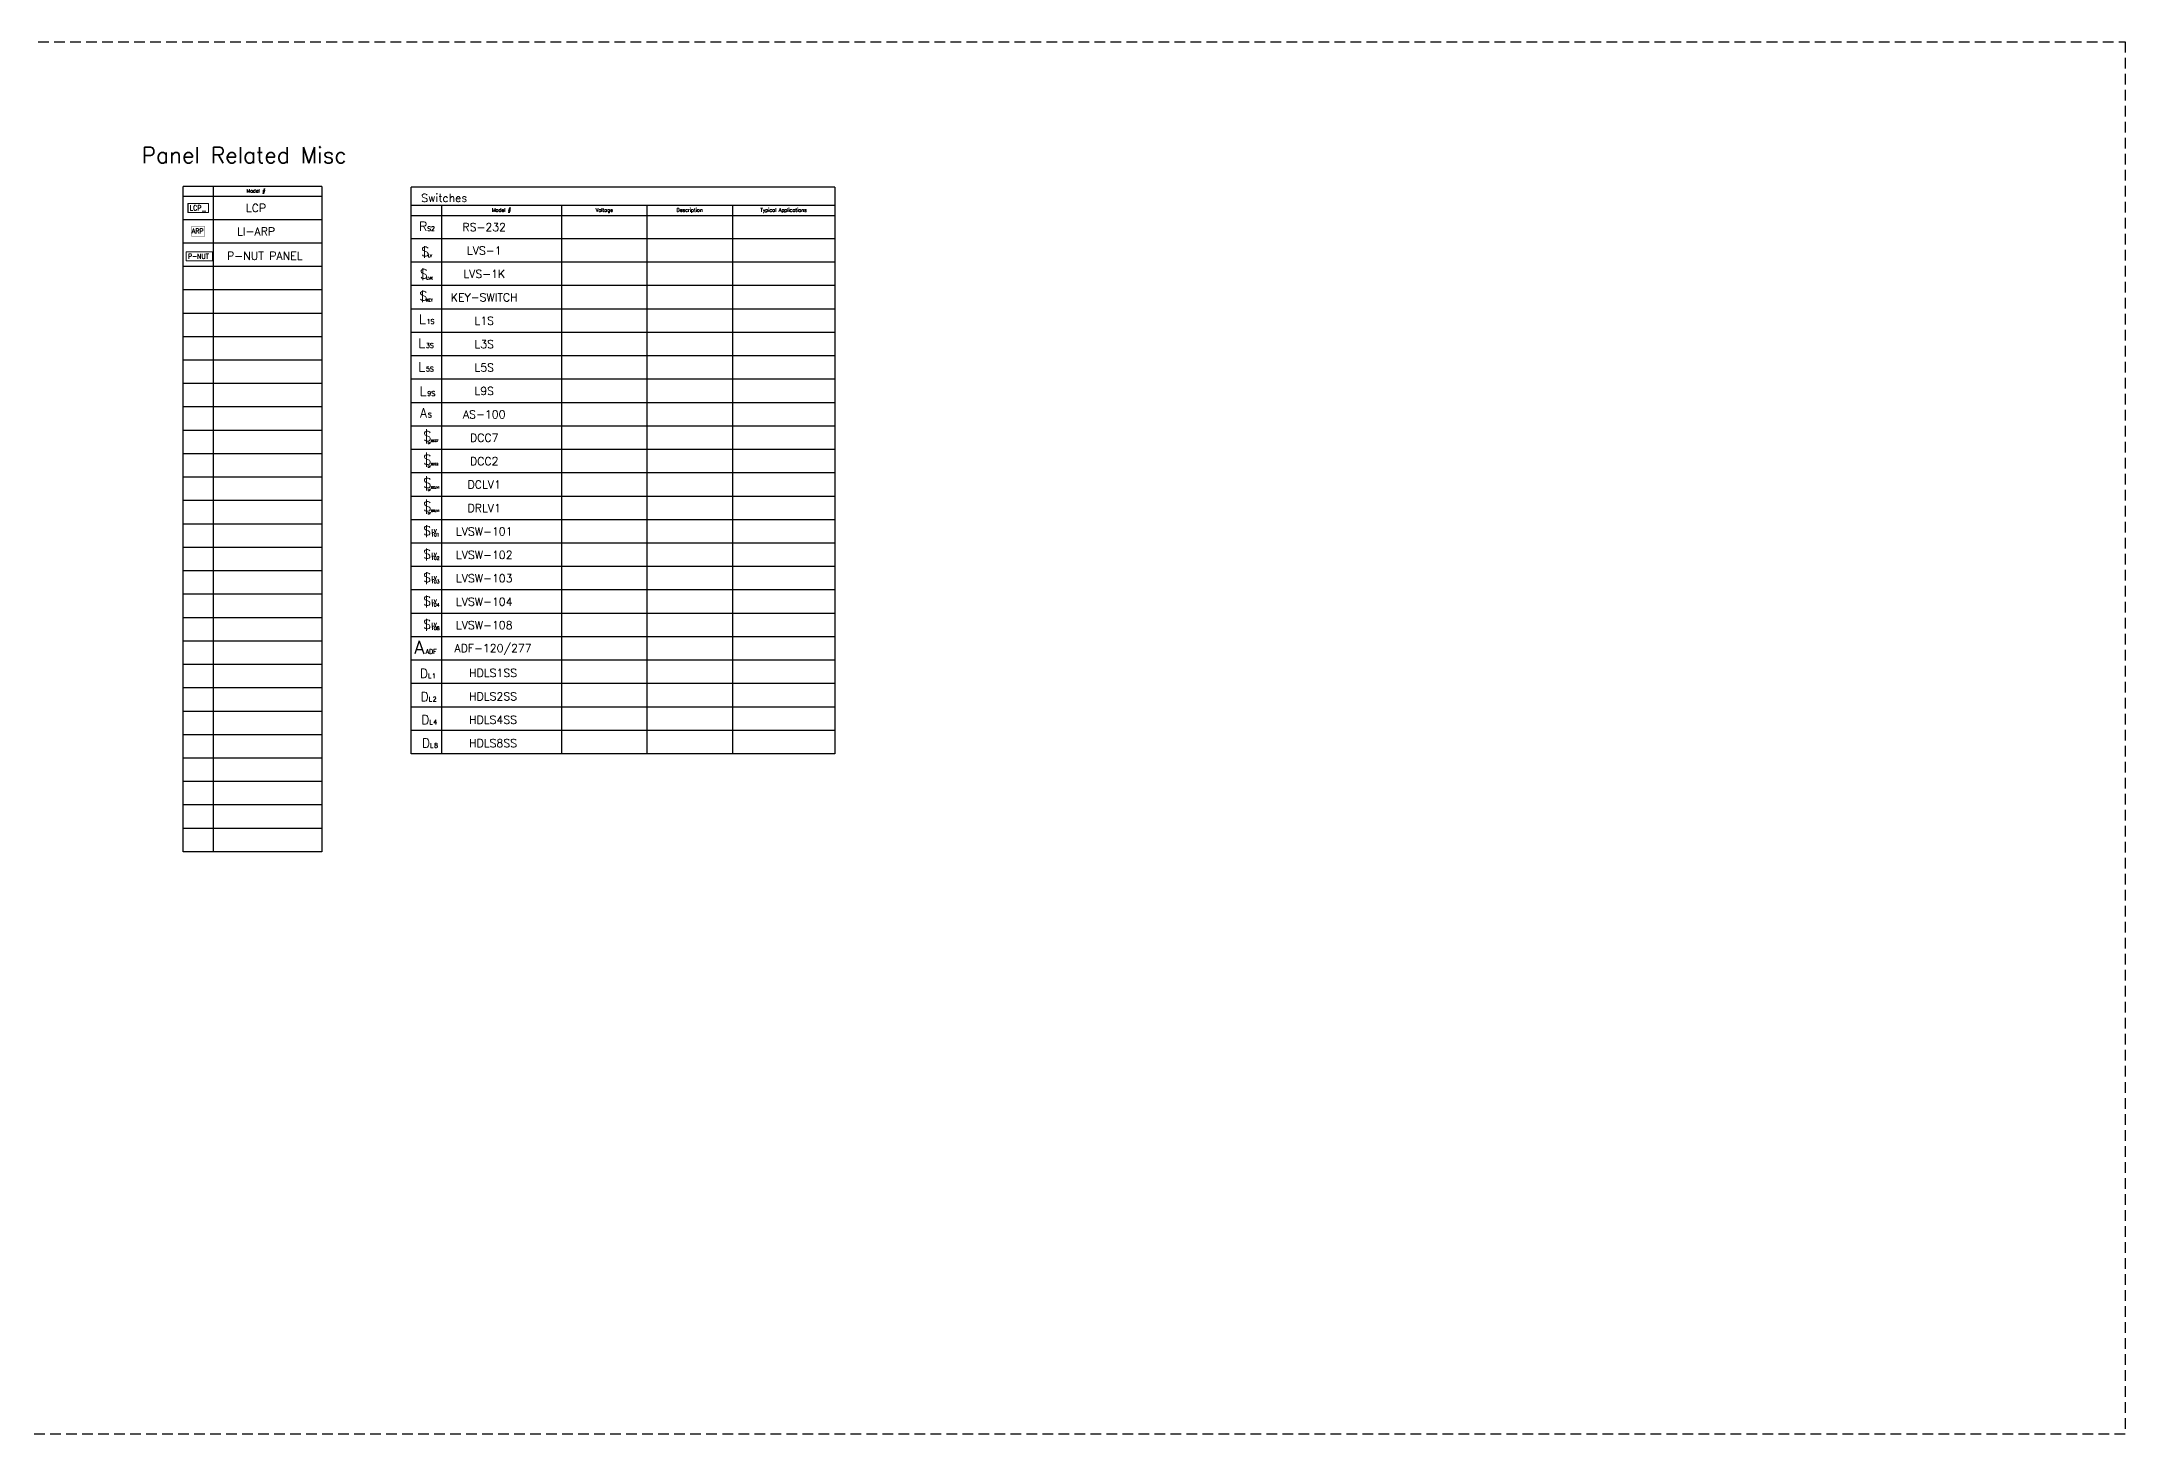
# Model space of a CAD drawing. Header units: inches. Extents: x -13775 to 9910, y -4933 to 5507.
# Drawn here: x 5223 to 9910, y 2004 to 5136 of the extents above; entities that cross this region are included whole.
import ezdxf

# ---------------------------------------------------------------- set-up
doc = ezdxf.new("R2010")
doc.units = ezdxf.units.IN
doc.header["$LTSCALE"] = 48
doc.header["$MEASUREMENT"] = 0
doc.linetypes.add('DASHED', pattern=[0.75, 0.5, -0.25])
doc.layers.add('Boxes', color=7, linetype='Continuous')
doc.layers.add('Text', color=7, linetype='Continuous')
doc.layers.add('WATTSTOPPER', color=160, linetype='Continuous', lineweight=0)
doc.styles.add('FSL12-1', font='complex.shx')
doc.styles.add('ROMANC', font='COMPLEX.SHX')
doc.styles.add('ROMANS', font='ROMANS')
doc.styles.add('SIMPLEX85', font='SIMPLEX.shx', dxfattribs={"width": 0.85})
doc.styles.add('WS8th', font='complex.shx', dxfattribs={"height": 0.1875})
doc.styles.add('WSNotes', font='complex.shx', dxfattribs={"height": 18})

# ---------------------------------------------------------------- blocks, each defined once
blk = doc.blocks.new('*U395')
blk.add_wipeout([(-16.4, -8.6), (18.3, -8.6), (18.3, 12.1), (-16.4, 12.1)])
at = {"linetype": 'Continuous', "attachment_point": 1, "style": 'FSL12-1'}
for s, insert, char_height, width in [('R', (-16.4, 11.8), 20.4, 142.8), ('S2', (1.6, 1.6), 10.2, 90.844)]:
    blk.add_mtext(s, dxfattribs=dict(at, insert=insert, char_height=char_height, width=width))
blk = doc.blocks.new('*U396')
blk.add_wipeout([(-11.6, -3.7), (14, -3.7), (14, 22.9), (-11.6, 22.9)])
blk.add_line((-4.6, 22.9), (-4.6, -3.7))
at = {"style": 'ROMANC'}
for s, height, p in [('S', 21, (-11.6, -0.1)), ('LV', 6, (3.5, -2.2))]:
    blk.add_text(s, height=height, dxfattribs=at).set_placement(p)
blk = doc.blocks.new('*U617')
blk.add_wipeout([(-22.6, 10.2), (22.9, 10.2), (22.9, -9.8), (-22.6, -9.8)])
for p, q in [((-22.9, 10.2), (-22.9, -10.2)), ((22.9, 10.2), (-22.9, 10.2)), ((22.9, -10.2), (22.9, 10.2)), ((-22.9, -10.2), (22.9, -10.2))]:
    blk.add_line(p, q)
at = {"linetype": 'Continuous', "const_width": 0.75}
blk.add_lwpolyline([(-22.6, 10.2), (22.9, 10.2), (22.9, -9.8), (-22.6, -9.8)], close=True, dxfattribs=at)
at = {"insert": (-18.9, 6), "char_height": 11.475, "width": 31.716, "attachment_point": 1, "style": 'SIMPLEX85'}
blk.add_mtext('{\\Fcomplex|c0;LCP}', dxfattribs=at)
at = {"style": 'WS8th'}
blk.add_attdef('PANEL', (9.2, -6.2), '', height=12, dxfattribs=at)
blk = doc.blocks.new('LI-ARP')
blk.add_wipeout([(-15.1, 10.8), (15.1, 10.8), (15.1, -10.8), (-15.1, -10.8)])
at = {"linetype": 'Continuous', "const_width": 0.75}
blk.add_lwpolyline([(-15.1, 10.8), (15.1, 10.8), (15.1, -10.8), (-15.1, -10.8)], close=True, dxfattribs=at)
at = {"insert": (-14.4, 6.5), "char_height": 11.475, "width": 31.716, "attachment_point": 1, "style": 'SIMPLEX85'}
blk.add_mtext('{\\Fcomplex|c0;ARP}', dxfattribs=at)
blk = doc.blocks.new('*U616')
blk.add_wipeout([(-7.3, -1), (27.8, -0.8), (27.6, 32.3), (-7.4, 32.1)])
blk.add_line((-0.1, 32.2), (0, 0))
at = {"attachment_point": 1, "rotation": 0.2374}
for s, insert, char_height, width in [('{\\Fcomplex|c0;S}', (-7.4, 27.5), 21.973, 62.419), ('{\\Fcomplex|c0;DCC2}', (10.7, 8.7), 4.5, 31.959)]:
    blk.add_mtext(s, dxfattribs=dict(at, insert=insert, char_height=char_height, width=width))
at = {"insert": (3, 3.6), "char_height": 4.5, "attachment_point": 1, "rotation": 0.2374}
blk.add_mtext('{\\Fcomplex|c0;LV}', dxfattribs=at)
at = {"flags": 1}
blk.add_attdef('WATTSTOPPER', (0.2, -0.1), '', height=0.001, dxfattribs=at)
blk = doc.blocks.new('*U615')
blk.add_wipeout([(-7.3, -1.1), (27.7, -1.1), (27.7, 32.2), (-7.3, 32.2)])
for p in [(0, 32.2), (0, 6.9)]:
    blk.add_line(p, (0, 0))
at = {"attachment_point": 1}
for s, insert, char_height, width in [('{\\Fcomplex|c0;S}', (-7.3, 27.5), 21.973, 62.419), ('{\\Fcomplex|c0;DCC7}', (10.8, 8.7), 4.5, 31.959)]:
    blk.add_mtext(s, dxfattribs=dict(at, insert=insert, char_height=char_height, width=width))
at = {"insert": (3, 3.6), "char_height": 4.5, "attachment_point": 1}
blk.add_mtext('{\\Fcomplex|c0;LV}', dxfattribs=at)
at = {"flags": 1}
blk.add_attdef('WATTSTOPPER', (5.8, 2.5), '', height=0.001, dxfattribs=at)
blk = doc.blocks.new('*U398')
blk.add_wipeout([(-18, -8.6), (15.8, -8.6), (15.8, 12.8), (-18, 12.8)])
at = {"style": 'ROMANC'}
for s, height, p in [('L', 21, (-18, -8.6)), ('3S', 10.52, (-1.1, -8.6))]:
    blk.add_text(s, height=height, dxfattribs=at).set_placement(p)
blk = doc.blocks.new('*U614')
blk.add_wipeout([(-7.3, -0.9), (30.4, -0.9), (30.4, 32.2), (-7.3, 32.2)])
blk.add_line((0, 32.2), (0, 0))
at = {"attachment_point": 1}
for s, insert, char_height, width in [('{\\Fcomplex|c0;S}', (-7.3, 27.5), 21.973, 62.419), ('{\\Fcomplex|c0;DCLV1}', (10.8, 8.7), 4.5, 31.959)]:
    blk.add_mtext(s, dxfattribs=dict(at, insert=insert, char_height=char_height, width=width))
at = {"insert": (3, 3.6), "char_height": 4.5, "attachment_point": 1}
blk.add_mtext('{\\Fcomplex|c0;LV}', dxfattribs=at)
at = {"flags": 1}
blk.add_attdef('WATTSTOPPER', (0.2, -0.1), '', height=0.001, dxfattribs=at)
blk = doc.blocks.new('*U613')
blk.add_wipeout([(-7.3, -0.9), (30.6, -0.9), (30.6, 32.2), (-7.3, 32.2)])
blk.add_line((0, 32.2), (0, 0))
at = {"attachment_point": 1}
for s, insert, char_height, width in [('{\\Fcomplex|c0;S}', (-7.3, 27.5), 21.973, 62.419), ('{\\Fcomplex|c0;DRLV1}', (10.8, 8.7), 4.5, 31.959)]:
    blk.add_mtext(s, dxfattribs=dict(at, insert=insert, char_height=char_height, width=width))
at = {"insert": (3, 3.6), "char_height": 4.5, "attachment_point": 1}
blk.add_mtext('{\\Fcomplex|c0;LV}', dxfattribs=at)
at = {"flags": 1}
blk.add_attdef('WATTSTOPPER', (0.2, -0.1), '', height=0.001, dxfattribs=at)
blk = doc.blocks.new('*U399')
blk.add_wipeout([(-6.9, 0), (26.4, 0), (26.4, 27), (-6.9, 27)])
blk.add_line((0, 27), (0, 0))
at = {"style": 'ROMANC'}
for s, height, p in [('S', 20.4, (-6.9, 4.4)), ('101', 7.51, (10.2, 1.9)), ('LV', 7.51, (11.7, 10.3))]:
    blk.add_text(s, height=height, dxfattribs=at).set_placement(p)
blk = doc.blocks.new('*U400')
blk.add_wipeout([(-6.9, 0), (28.1, 0), (28.1, 27), (-6.9, 27)])
blk.add_line((0, 27), (0, 0))
at = {"style": 'ROMANC'}
for s, height, p in [('S', 20.4, (-6.9, 4.4)), ('102', 7.51, (10.2, 1.9)), ('LV', 7.51, (11.7, 10.3))]:
    blk.add_text(s, height=height, dxfattribs=at).set_placement(p)
blk = doc.blocks.new('*U401')
blk.add_wipeout([(-6.9, 0), (28.1, 0), (28.1, 27), (-6.9, 27)])
blk.add_line((0, 27), (0, 0))
at = {"style": 'ROMANC'}
for s, height, p in [('S', 20.4, (-6.9, 4.4)), ('103', 7.51, (10.2, 1.9)), ('LV', 7.51, (11.7, 10.3))]:
    blk.add_text(s, height=height, dxfattribs=at).set_placement(p)
blk = doc.blocks.new('*U402')
blk.add_wipeout([(-6.9, 0), (28.9, 0), (28.9, 27), (-6.9, 27)])
blk.add_line((0, 27), (0, 0))
at = {"style": 'ROMANC'}
for s, height, p in [('S', 20.4, (-6.9, 4.4)), ('104', 7.51, (10.2, 1.9)), ('LV', 7.51, (11.7, 10.3))]:
    blk.add_text(s, height=height, dxfattribs=at).set_placement(p)
blk = doc.blocks.new('*U403')
blk.add_wipeout([(-6.9, 0), (27.9, 0), (27.9, 27), (-6.9, 27)])
blk.add_line((0, 27), (0, 0))
at = {"style": 'ROMANC'}
for s, height, p in [('S', 20.4, (-6.9, 4.4)), ('108', 7.51, (10.2, 1.9)), ('LV', 7.51, (11.7, 10.3))]:
    blk.add_text(s, height=height, dxfattribs=at).set_placement(p)
blk = doc.blocks.new('*U612')
blk.add_wipeout([(-21.9, -6.7), (33, -6.7), (33, 23.4), (-21.9, 23.4)])
at = {"linetype": 'Continuous', "attachment_point": 1, "style": 'FSL12-1'}
for s, insert, char_height, width in [('A', (-21.9, 22.5), 29.2, 204.595), ('ADF', (3.5, 3.6), 10.2, 90.844)]:
    blk.add_mtext(s, dxfattribs=dict(at, insert=insert, char_height=char_height, width=width))
at = {"style": 'WSNotes', "flags": 1}
blk.add_attdef('ROOMID', (46.3, 1.7), '', height=10.6, dxfattribs=at)
blk = doc.blocks.new('*U404')
blk.add_wipeout([(-18.5, -0.6), (14, -0.6), (14, 20.9), (-18.5, 20.9)])
at = {"linetype": 'Continuous', "insert": (-18.2, 20.4), "char_height": 20.4, "width": 1.13686837721616e-13, "attachment_point": 1, "style": 'FSL12-1'}
blk.add_mtext('D', dxfattribs=at)
at = {"linetype": 'Continuous', "char_height": 10.2, "attachment_point": 1, "style": 'FSL12-1'}
for s, insert in [('L', (0, 9.8)), ('1', (9, 9.8))]:
    blk.add_mtext(s, dxfattribs=dict(at, insert=insert))
blk = doc.blocks.new('*U405')
blk.add_wipeout([(15.8, -0.4), (-18.2, -0.4), (-18.2, 22.1), (15.8, 22.1)])
at = {"linetype": 'Continuous', "insert": (-18.2, 20.4), "char_height": 20.4, "width": 1.13686837721616e-13, "attachment_point": 1, "style": 'FSL12-1'}
blk.add_mtext('D', dxfattribs=at)
at = {"linetype": 'Continuous', "char_height": 10.2, "attachment_point": 1, "style": 'FSL12-1'}
for s, insert in [('L', (0, 9.8)), ('2', (9, 9.8))]:
    blk.add_mtext(s, dxfattribs=dict(at, insert=insert))
blk = doc.blocks.new('*U406')
blk.add_wipeout([(16.8, -0.4), (-18.2, -0.4), (-18.2, 20.4), (16.8, 20.4)])
at = {"linetype": 'Continuous', "insert": (-18.2, 20.4), "char_height": 20.4, "width": 1.13686837721616e-13, "attachment_point": 1, "style": 'FSL12-1'}
blk.add_mtext('D', dxfattribs=at)
at = {"linetype": 'Continuous', "char_height": 10.2, "attachment_point": 1, "style": 'FSL12-1'}
for s, insert in [('L', (0, 9.8)), ('4', (9, 9.8))]:
    blk.add_mtext(s, dxfattribs=dict(at, insert=insert))
blk = doc.blocks.new('*U407')
blk.add_wipeout([(15.8, -0.4), (-18.2, -0.4), (-18.2, 20.4), (15.8, 20.4)])
at = {"linetype": 'Continuous', "insert": (-18.2, 20.4), "char_height": 20.4, "width": 1.13686837721616e-13, "attachment_point": 1, "style": 'FSL12-1'}
blk.add_mtext('D', dxfattribs=at)
at = {"linetype": 'Continuous', "char_height": 10.2, "attachment_point": 1, "style": 'FSL12-1'}
for s, insert in [('L', (0, 9.8)), ('8', (9, 9.8))]:
    blk.add_mtext(s, dxfattribs=dict(at, insert=insert))
blk = doc.blocks.new('*U397')
blk.add_wipeout([(-17, 0.9), (16.2, 0.9), (16.2, 27.5), (-17, 27.5)])
blk.add_line((-10.1, 27.5), (-10.1, 0.9))
at = {"style": 'ROMANC'}
for s, height, p in [('S', 21, (-17, 4.4)), ('KEY', 6, (-2, 2.3))]:
    blk.add_text(s, height=height, dxfattribs=at).set_placement(p)
blk = doc.blocks.new('*U408')
blk.add_wipeout([(-22.6, 10.2), (36.2, 10.2), (36.2, -10.2), (-22.6, -10.2)])
for p, q in [((-22.9, 10.2), (-22.9, -10.2)), ((36.2, 10.2), (-22.9, 10.2)), ((36.2, -10.2), (36.2, 10.2)), ((-22.9, -10.2), (36.2, -10.2))]:
    blk.add_line(p, q)
at = {"linetype": 'Continuous', "const_width": 0.75}
blk.add_lwpolyline([(-22.6, 10.2), (36.2, 10.2), (36.2, -9.8), (-22.6, -9.8)], close=True, dxfattribs=at)
at = {"insert": (-18.9, 6), "char_height": 11.475, "width": 31.716, "attachment_point": 1, "style": 'SIMPLEX85'}
blk.add_mtext('{\\Fcomplex|c0;P-NUT}', dxfattribs=at)
blk = doc.blocks.new('AS-100')
blk.add_wipeout([(-14.5, -6.7), (11, -6.7), (11, 14.3), (-14.5, 14.3)])
at = {"linetype": 'Continuous', "attachment_point": 1, "style": 'FSL12-1'}
for s, insert, char_height, width in [('A', (-14.5, 13.7), 20.4, 142.8), ('S', (3.5, 3.6), 10.2, 90.844)]:
    blk.add_mtext(s, dxfattribs=dict(at, insert=insert, char_height=char_height, width=width))
blk = doc.blocks.new('LVS-1K')
blk.add_wipeout([(-17, 0.9), (14.5, 0.9), (14.5, 27.5), (-17, 27.5)])
blk.add_line((-10.1, 27.5), (-10.1, 0.9))
at = {"style": 'ROMANC'}
for s, height, p in [('S', 21, (-17, 4.4)), ('LVK', 6, (-2, 2.3))]:
    blk.add_text(s, height=height, dxfattribs=at).set_placement(p)
at = {"style": 'WSNotes', "flags": 1}
blk.add_attdef('ROOMID', (20.6, 8.9), '', height=10.6, dxfattribs=at)
blk = doc.blocks.new('L1S')
blk.add_wipeout([(-16.7, -7.2), (15.4, -7.2), (15.4, 14.2), (-16.7, 14.2)])
at = {"style": 'ROMANC'}
for s, height, p in [('L', 21, (-16.7, -7.2)), ('1S', 10.52, (0.2, -7.2))]:
    blk.add_text(s, height=height, dxfattribs=at).set_placement(p)
blk = doc.blocks.new('L5S')
blk.add_wipeout([(-18, -8.6), (16.3, -8.6), (16.3, 12.9), (-18, 12.9)])
at = {"style": 'ROMANC'}
for s, height, p in [('L', 21, (-18, -8.6)), ('5S', 10.52, (-1.1, -8.6))]:
    blk.add_text(s, height=height, dxfattribs=at).set_placement(p)
blk = doc.blocks.new('L9S')
blk.add_wipeout([(-15, -11.1), (19.5, -11.1), (19.5, 10.4), (-15, 10.4)])
at = {"style": 'ROMANC'}
for s, height, p in [('L', 21, (-15, -11.1)), ('9S', 10.52, (2, -11.1))]:
    blk.add_text(s, height=height, dxfattribs=at).set_placement(p)

msp = doc.modelspace()

# ---------------------------------------------------------------- linework, layer by layer
at = {"layer": 'Boxes'}
for p, q in [((5608.9, 4810.5), (5608.9, 3314.2)), ((6392.3, 4767.6), (6392.3, 3534.5)), ((6584.4, 4767.6), (6584.4, 3534.5)), ((6776.6, 4767.6), (6776.6, 3534.5))]:
    msp.add_line(p, q, dxfattribs=at)
at = {"layer": 'Boxes', "color": 1, "linetype": 'DASHED'}
msp.add_lwpolyline([(-220.8, 5136.4), (9910, 5136.4), (9910, 2003.9), (-220.8, 2003.9)], close=True, dxfattribs=at)
at = {"layer": 'Boxes'}
for points in [[(5853.4, 4810.5), (5540.9, 4810.5)], [(5853.4, 4810.5), (5853.4, 3314.2), (5540.9, 3314.2), (5540.9, 4810.5)], [(7007, 4809.4), (6054.3, 4809.4)], [(5853.4, 4735.9), (5540.9, 4735.9)], [(7007, 4767.6), (6054.3, 4767.6)], [(5853.4, 4683.3), (5540.9, 4683.3)], [(5853.4, 4630.6), (5540.9, 4630.6)], [(5853.4, 4578), (5540.9, 4578)], [(5853.4, 4525.3), (5540.9, 4525.3)], [(5853.4, 4472.6), (5540.9, 4472.6)], [(5853.4, 4420), (5540.9, 4420)], [(5853.4, 4367.3), (5540.9, 4367.3)], [(7007, 4377), (6054.3, 4377)], [(5853.4, 4314.7), (5540.9, 4314.7)], [(7007, 4324.4), (6054.3, 4324.4)], [(5853.4, 4262), (5540.9, 4262)], [(5853.4, 4209.4), (5540.9, 4209.4)], [(5853.4, 4156.7), (5540.9, 4156.7)], [(5853.4, 4104), (5540.9, 4104)], [(5853.4, 4051.4), (5540.9, 4051.4)], [(5853.4, 3998.7), (5540.9, 3998.7)], [(5853.4, 3946.1), (5540.9, 3946.1)], [(5853.4, 3893.4), (5540.9, 3893.4)], [(5853.4, 3840.8), (5540.9, 3840.8)], [(5853.4, 3788.1), (5540.9, 3788.1)], [(5853.4, 3735.4), (5540.9, 3735.4)], [(5853.4, 3682.8), (5540.9, 3682.8)], [(5853.4, 3630.1), (5540.9, 3630.1)], [(5853.4, 3577.5), (5540.9, 3577.5)], [(5853.4, 3524.8), (5540.9, 3524.8)], [(5853.4, 3472.2), (5540.9, 3472.2)], [(5853.4, 3419.5), (5540.9, 3419.5)], [(5853.4, 3366.8), (5540.9, 3366.8)]]:
    msp.add_lwpolyline(points, dxfattribs=at)

# ---------------------------------------------------------------- texts
at = {"layer": 'Text', "color": 7, "style": 'ROMANS'}
for s, insert, char_height, attachment_point in [('Panel Related Misc', (5678.3, 4881.1), 36, 5), ('Model #', (5705, 4799.6), 8, 5), ('Switches', (6076.6, 4784.8), 18, 4), ('LCP', (5705, 4762.3), 18, 5), ('Model #', (6257.3, 4756.6), 8, 5), ('Voltage', (6488.4, 4756.6), 8, 5), ('Description', (6680.5, 4756.6), 8, 5), ('Typical Applications', (6891.8, 4756.6), 8, 5), ('LI-ARP', (5705, 4709.6), 18, 5), ('RS-232', (6218.4, 4719.3), 18, 5), ('P-NUT PANEL', (5724.8, 4654.6), 18, 5), ('LVS-1', (6218.4, 4666.6), 18, 5), ('LVS-1K', (6218.4, 4614), 18, 5), ('KEY-SWITCH', (6218.4, 4561.3), 18, 5), ('L1S', (6218.4, 4508.7), 18, 5), ('L3S', (6218.4, 4456), 18, 5), ('L5S', (6218.4, 4403.4), 18, 5), ('L9S', (6218.4, 4350.7), 18, 5), ('AS-100', (6218.4, 4298), 18, 5), ('DCC7', (6218.4, 4245.4), 18, 5), ('DCC2', (6218.4, 4192.7), 18, 5), ('DCLV1', (6218.4, 4140.1), 18, 5), ('DRLV1', (6218.4, 4087.4), 18, 5), ('LVSW-101', (6218.4, 4034.8), 18, 5), ('LVSW-102', (6218.4, 3982.1), 18, 5), ('LVSW-103', (6218.4, 3929.4), 18, 5), ('LVSW-104', (6218.4, 3876.8), 18, 5), ('LVSW-108', (6218.4, 3824.1), 18, 5), ('ADF-120/277', (6238.2, 3769.2), 18, 5), ('HDLS1SS', (6238.2, 3716.5), 18, 5), ('HDLS2SS', (6238.2, 3663.8), 18, 5), ('HDLS4SS', (6238.2, 3611.2), 18, 5), ('HDLS8SS', (6238.2, 3558.5), 18, 5)]:
    msp.add_mtext(s, dxfattribs=dict(at, insert=insert, char_height=char_height, attachment_point=attachment_point))

# ---------------------------------------------------------------- next in the draw order: block references
at = {"layer": 'WATTSTOPPER'}
msp.add_blockref('*U617', (5574.9, 4762.3), dxfattribs=at).add_auto_attribs({'PANEL': '_'})
for name, p in [('LI-ARP', (5574.9, 4709.6)), ('*U395', (6088.3, 4719.3)), ('*U408', (5570.7, 4653.5)), ('*U396', (6088.3, 4653.7)), ('*U397', (6089.6, 4549.5)), ('*U398', (6088.3, 4456)), ('*U616', (6088.3, 4179.8)), ('*U399', (6088.3, 4021.8)), ('*U400', (6088.3, 3969.2)), ('*U401', (6088.3, 3916.5)), ('*U402', (6088.3, 3863.9)), ('*U403', (6088.3, 3811.2)), ('*U404', (6091.8, 3705.4)), ('*U405', (6093.5, 3653)), ('*U406', (6095, 3601.3)), ('*U407', (6096.6, 3548.8))]:
    msp.add_blockref(name, p, dxfattribs=at)

# ---------------------------------------------------------------- next in the draw order: linework, layer by layer
at = {"layer": 'Boxes'}
for points in [[(5540.9, 4788.6), (5853.4, 4788.6)], [(6054.3, 4745.6), (7007, 4745.6)], [(7007, 4693), (6054.3, 4693)], [(7007, 4640.3), (6054.3, 4640.3)], [(7007, 4587.7), (6054.3, 4587.7)], [(7007, 4535), (6054.3, 4535)], [(7007, 4482.3), (6054.3, 4482.3)], [(7007, 4429.7), (6054.3, 4429.7)], [(7007, 4008.4), (6054.3, 4008.4)], [(7007, 3955.8), (6054.3, 3955.8)], [(7007, 3903.1), (6054.3, 3903.1)], [(7007, 3850.5), (6054.3, 3850.5)], [(7007, 3692.5), (6054.3, 3692.5)], [(7007, 3639.8), (6054.3, 3639.8)], [(7007, 3587.2), (6054.3, 3587.2)]]:
    msp.add_lwpolyline(points, dxfattribs=at)

# ---------------------------------------------------------------- next in the draw order: block references
at = {"layer": 'WATTSTOPPER'}
for name, p in [('*U615', (6088.3, 4232.5)), ('*U614', (6088.3, 4127.1)), ('*U612', (6083, 3766.1))]:
    msp.add_blockref(name, p, dxfattribs=at)

# ---------------------------------------------------------------- next in the draw order: linework, layer by layer
at = {"layer": 'Boxes'}
for points in [[(7007, 4271.7), (6054.3, 4271.7)], [(7007, 4219.1), (6054.3, 4219.1)], [(7007, 4166.4), (6054.3, 4166.4)], [(7007, 3797.8), (6054.3, 3797.8)], [(7007, 3745.1), (6054.3, 3745.1)]]:
    msp.add_lwpolyline(points, dxfattribs=at)

# ---------------------------------------------------------------- next in the draw order: block references
at = {"layer": 'WATTSTOPPER'}
msp.add_blockref('*U613', (6088.3, 4074.5), dxfattribs=at)

# ---------------------------------------------------------------- next in the draw order: linework, layer by layer
at = {"layer": 'Boxes'}
msp.add_line((6122.3, 4767.6), (6122.3, 3534.5), dxfattribs=at)
for points in [[(7007, 4809.4), (7007, 3534.5), (6054.3, 3534.5), (6054.3, 4809.4)], [(7007, 4113.7), (6054.3, 4113.7)], [(7007, 4061.1), (6054.3, 4061.1)]]:
    msp.add_lwpolyline(points, dxfattribs=at)

# ---------------------------------------------------------------- next in the draw order: block references
at = {"layer": 'WATTSTOPPER'}
for name, p in [('LVS-1K', (6090.6, 4599.1)), ('L1S', (6088.3, 4508.7)), ('L5S', (6088.3, 4403.4)), ('L9S', (6088.3, 4350.7)), ('AS-100', (6088.3, 4298))]:
    msp.add_blockref(name, p, dxfattribs=at)

doc.saveas('drawing.dxf')
